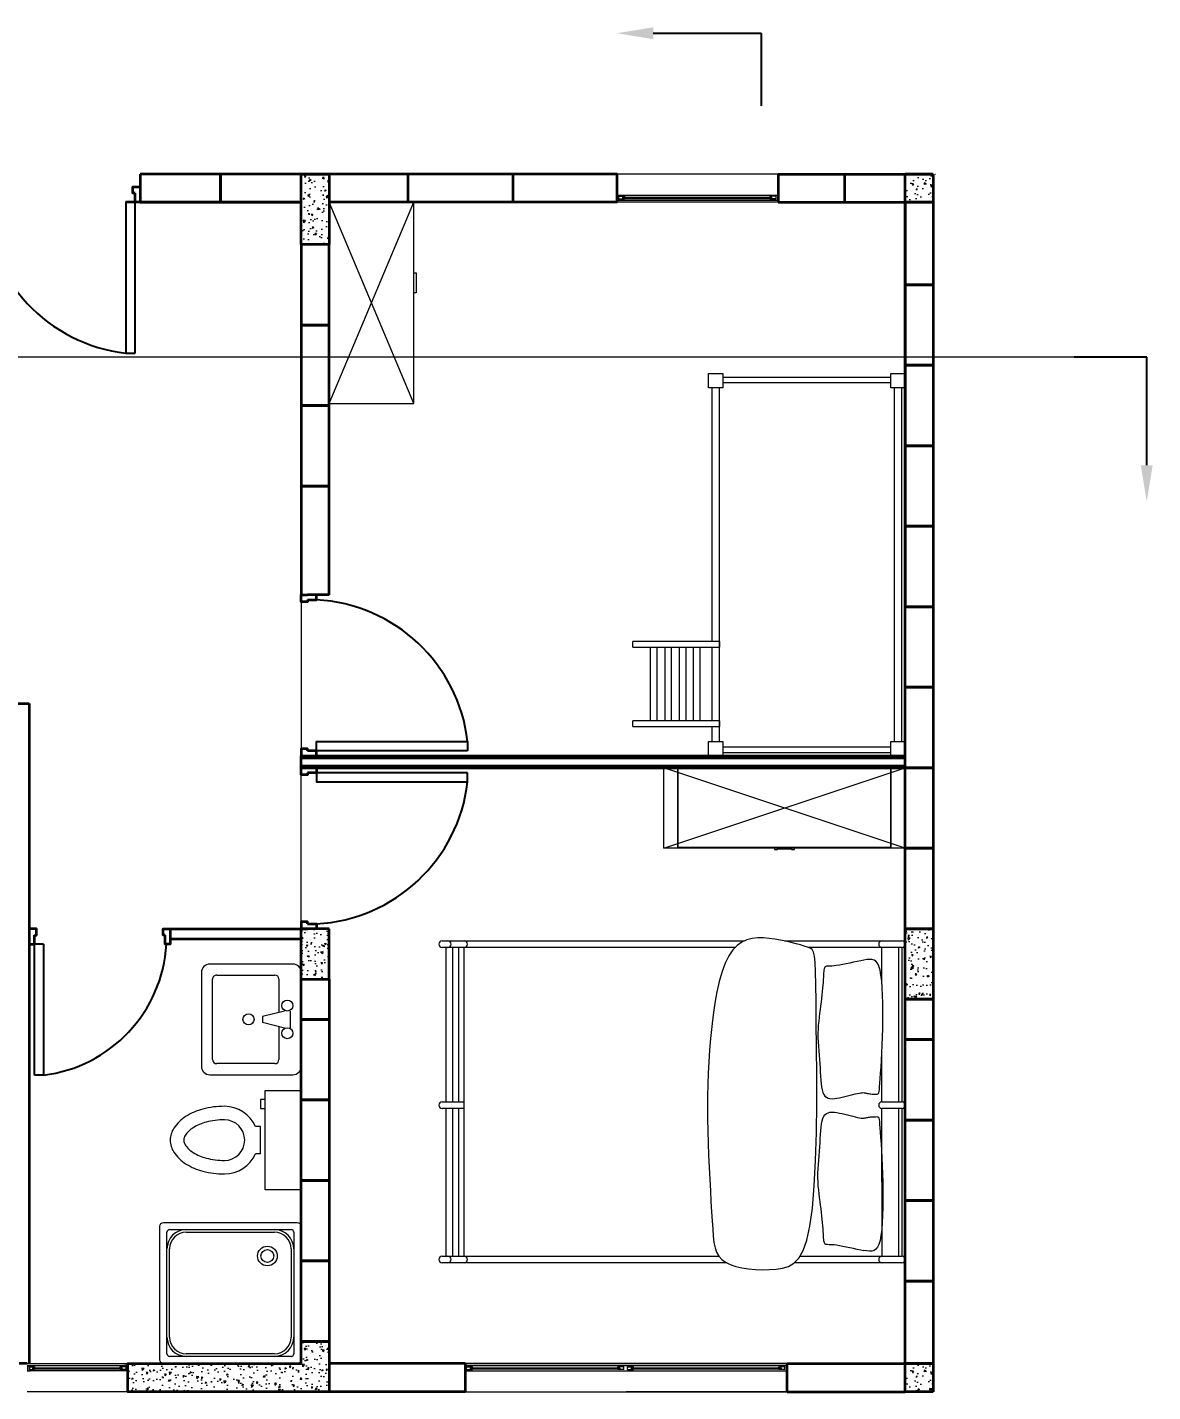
# Model space of a CAD drawing. Header units: inches. Extents: x 15 to 6535, y 214 to 4594.
# Drawn here: x 269.24 to 274.83, y 220.35 to 227.13 of the extents above; entities that cross this region are included whole.
import ezdxf
from ezdxf import colors
from ezdxf.entities.mleader import LeaderData, LeaderLine
from ezdxf.math import Vec2, Vec3

# ---------------------------------------------------------------- set-up
doc = ezdxf.new("R2010")
doc.units = ezdxf.units.IN
doc.header["$MEASUREMENT"] = 0
for name, color, linetype, lineweight in [('A-DOOR-FULL', 4, 'Continuous', 25), ('A-FLOR-PATT', 8, 'Continuous', 18), ('A-FURN', 8, 'Continuous', 18), ('A-GLAZ-FULL', 4, 'Continuous', 18), ('A-WALL-FULL', 7, 'Continuous', 35), ('linee di sezione', 3, 'Continuous', 13)]:
    doc.layers.add(name, color=color, linetype=linetype, lineweight=lineweight)
doc.styles.add('ARCH', font='txt')
doc.styles.get("Standard").update_dxf_attribs({"font": 'Arial.ttf'})
pattern_1 = [(230, (249.328964, 139.24836), (-0.091092334, 0.00796954), [0.009525, -0.104775]), (175, (249.32896, 139.24836), (0.01762141, -0.09552832), [0.00762, -0.08382]), (280.451, (249.32137, 139.24903), (-0.07347125, -0.08755834), [0.008095, -0.089045]), (226.1842, (249.32896, 139.22296), (-0.13553952, 0.02102116), [0.0142875, -0.1571625]), (276.6356, (249.31767, 139.22471), (-0.11870212, -0.12371278), [0.0121425, -0.1335675]), (171.184, (249.32896, 139.22296), (-0.1187023, -0.12371256), [0.01143, -0.12573]), (201, (249.316264, 139.22931), (-0.07580744, 0.05113276), [0.009525, -0.104775]), (146, (249.31626, 139.22931), (-0.03090101, -0.09209398), [0.00762, -0.08382]), (251.4514, (249.30995, 139.23357), (-0.106708245, -0.04096143), [0.008095, -0.089045]), (217.5, (249.328964, 139.248362), (-0.001544302, -0.04227752), [0, -0.082804, 0, -0.08509, 0, -0.0841375]), (187.5, (249.328964, 139.248362), (-0.033409831, -0.050090287), [0, -0.048514, 0, -0.080899, 0, -0.0320675]), (147.5, (249.357285, 139.248362), (-0.067795298, 0.002864372), [0, -0.03175, 0, -0.09906, 0, -0.131445]), (137.5, (249.369985, 139.24836), (-0.07406459, -0.012713246), [0, -0.041275, 0, -0.065786, 0, -0.093345])]

# ---------------------------------------------------------------- blocks, each defined once
blk = doc.blocks.new('15PTOI09')
for p, q in [((0, 11), (8, 11)), ((0, -11), (0, 11)), ((8, 11), (8, -11)), ((9, 3), (10.126136, 3)), ((9, 3), (9, -3)), ((9, -3), (10.126136, -3)), ((9, -7), (8, -7)), ((8, -9), (9, -9)), ((9, -9), (9, -7)), ((8, -11), (0, -11))]:
    blk.add_line(p, q)
for points in [[(17, -7.5, 0.063415), (21.795427, -6.889337, 0.076468), (25.485281, -5.303301, 0.107136), (28.197945, -2.662065, 0.147373), (29, 0, 0.147373), (28.197945, 2.662065, 0.107136), (25.485281, 5.303301, 0.076468), (21.795427, 6.889337, 0.063415), (17, 7.5, 0.063415)], [(17, -4.5, 0.063415), (21.043563, -3.985082, 0.076468), (23.895285, -2.759306, 0.107136), (25.697274, -1.004766, 0.147373), (26, 0, 0.147373), (25.697274, 1.004766, 0.107136), (23.895285, 2.759306, 0.076468), (21.043563, 3.985082, 0.063415), (17, 4.5, 0.063415)]]:
    blk.add_lwpolyline(points, format="xyb")
for radius, start, end in [(7.5, 90, 156.421822), (4.5, 90, 270), (7.5, 203.578178, 270)]:
    blk.add_arc((17, 0), radius, start, end)
at = {"style": 'ARCH'}
for tag, p, flags in [('ITEM', (0, -21), 3), ('ROOM_NUMBER', (0, -30), 1)]:
    blk.add_attdef(tag, p, '', height=6, dxfattribs=dict(at, flags=flags))
blk = doc.blocks.new('15PLAV06')
for p, q in [((16.5, 10), (1.5, 10)), ((0, 8.5), (0, -8.5)), ((4.75, 8), (15.25, 8)), ((18, -8.5), (18, 8.5)), ((4, 1.25), (4, 7.25)), ((16, 7.25), (16, -7.25)), ((2, -1.5), (2, 1.5)), ((7, 0.5), (3, 1.5)), ((7, -0.5), (7, 0.5)), ((3, -1.5), (7, -0.5)), ((4, -7.25), (4, -1.25)), ((15.25, -8), (4.75, -8)), ((1.5, -10), (16.5, -10))]:
    blk.add_line(p, q)
for centre in [(2.5, 2.5), (9.5, 0), (2.5, -2.5)]:
    blk.add_circle(centre, 1)
for centre, radius, start, end in [((1.5, 8.5), 1.5, 90, 180), ((16.5, 8.5), 1.5, 0, 90), ((4.75, 7.25), 0.75, 90, 180), ((15.25, 7.25), 0.75, 0, 90), ((4.75, -7.25), 0.75, 180, 270), ((15.25, -7.25), 0.75, 270, 0), ((1.5, -8.5), 1.5, 180, 270), ((16.5, -8.5), 1.5, 270, 0)]:
    blk.add_arc(centre, radius, start, end)
at = {"style": 'ARCH'}
for tag, p, flags in [('ITEM', (0, -20), 3), ('ROOM_NUMBER', (0, -29), 1)]:
    blk.add_attdef(tag, p, '', height=6, dxfattribs=dict(at, flags=flags))
blk = doc.blocks.new('A$C5FE72602')
for p, q in [((-114.15, 193.57), (-37.47, 193.57)), ((-114.15, 191.88), (-37.47, 191.88)), ((-34.15, 193.57), (39.21, 193.57)), ((-34.15, 191.88), (39.21, 191.88)), ((-96.94, 183.64), (-114.15, 183.62)), ((-37.46, 183.69), (-61.61, 183.67)), ((39.21, 183.76), (-34.15, 183.69)), ((-114.15, 106.34), (-114.15, -23.86)), ((39.21, -23.86), (-114.15, -23.86)), ((-114.15, -26.61), (-37.47, -26.61)), ((-34.15, -26.61), (39.21, -26.61)), ((-114.15, -29.58), (-37.59, -29.58)), ((-114.15, -32.97), (-37.47, -32.97)), ((-34.27, -29.58), (39.09, -29.58)), ((-34.15, -32.97), (39.21, -32.97))]:
    blk.add_line(p, q)
for points in [[(-117.47, 135.27), (-117.47, 193.57)], [(-114.15, 193.57), (-114.15, 147.22)], [(-37.47, 183.76), (-37.47, 193.57)], [(-34.15, 193.57), (-34.15, 183.76)], [(39.21, 142.92), (39.21, 193.57)], [(42.53, 193.57), (42.53, 140.1)], [(-82.44, 184.21), (-86.56, 184.16), (-90.51, 184.05), (-94.2, 183.86), (-97.57, 183.59), (-100.52, 183.22), (-102.99, 182.76), (-104.92, 182.2), (-106.35, 181.52), (-107.33, 180.73), (-107.95, 179.81), (-108.25, 178.76), (-108.3, 177.58), (-108.17, 176.25), (-107.91, 174.77)], [(-107.91, 174.77), (-107.59, 173.15), (-107.23, 171.41), (-106.84, 169.61), (-106.45, 167.78), (-106.08, 165.99), (-105.73, 164.26), (-105.44, 162.65), (-105.21, 161.2), (-105.06, 159.95), (-104.98, 158.89), (-104.94, 158.01), (-104.92, 157.27), (-104.89, 156.68), (-104.84, 156.2), (-104.75, 155.82), (-104.59, 155.52), (-104.35, 155.29), (-104, 155.12), (-103.56, 154.99), (-103, 154.89), (-102.33, 154.82), (-101.53, 154.76), (-100.6, 154.71), (-99.53, 154.65), (-98.32, 154.57), (-96.98, 154.48), (-95.52, 154.36), (-93.97, 154.23), (-92.33, 154.08), (-90.62, 153.9), (-88.86, 153.71), (-87.06, 153.49), (-85.23, 153.24), (-83.38, 152.99), (-81.5, 152.74), (-79.58, 152.5), (-77.63, 152.28), (-75.64, 152.11), (-73.61, 151.98), (-71.54, 151.92), (-69.42, 151.93), (-67.26, 152), (-65.08, 152.13), (-62.89, 152.28), (-60.7, 152.46), (-58.52, 152.64), (-56.36, 152.82), (-54.25, 152.97), (-52.18, 153.1), (-50.19, 153.21), (-48.29, 153.33), (-46.52, 153.47), (-44.89, 153.67), (-43.44, 153.94), (-42.18, 154.3), (-41.14, 154.77), (-40.33, 155.37), (-39.74, 156.09), (-39.35, 156.94), (-39.13, 157.88), (-39.06, 158.93), (-39.11, 160.06), (-39.26, 161.27), (-39.49, 162.55), (-39.77, 163.89), (-40.09, 165.26), (-40.43, 166.64), (-40.77, 167.98), (-41.1, 169.27), (-41.4, 170.48), (-41.66, 171.56), (-41.86, 172.51), (-41.99, 173.29), (-42.05, 173.93), (-42.06, 174.45), (-42.02, 174.9), (-41.95, 175.3), (-41.87, 175.69), (-41.77, 176.08), (-41.67, 176.53), (-41.58, 177.04), (-41.5, 177.61), (-41.44, 178.22), (-41.39, 178.84), (-41.35, 179.45), (-41.32, 180.03), (-41.3, 180.57), (-41.29, 181.03), (-41.31, 181.4), (-41.4, 181.7), (-41.62, 181.93), (-42.03, 182.12), (-42.69, 182.27), (-43.66, 182.41), (-45, 182.55), (-46.78, 182.7), (-49.03, 182.88), (-51.71, 183.07), (-54.78, 183.28), (-58.18, 183.48), (-61.85, 183.68), (-65.74, 183.86), (-69.81, 184.01), (-73.99, 184.13), (-82.44, 184.21)], [(36.48, 174.77), (36.16, 173.15), (35.8, 171.41), (35.41, 169.61), (35.02, 167.78), (34.65, 165.99), (34.3, 164.26), (34.01, 162.65), (33.78, 161.2), (33.63, 159.95), (33.55, 158.89), (33.51, 158.01), (33.48, 157.27), (33.46, 156.68), (33.41, 156.2), (33.32, 155.82), (33.16, 155.52), (32.91, 155.29), (32.57, 155.12), (32.12, 154.99), (31.57, 154.89), (30.89, 154.82), (30.09, 154.76), (29.16, 154.71), (28.1, 154.65), (26.89, 154.57), (25.54, 154.48), (24.09, 154.36), (22.53, 154.23), (20.89, 154.08), (19.19, 153.9), (17.42, 153.71), (15.62, 153.49), (13.8, 153.24), (11.95, 152.99), (10.06, 152.74), (8.15, 152.5), (6.2, 152.28), (4.21, 152.11), (2.18, 151.98), (0.11, 151.92), (-2.01, 151.93), (-4.17, 152), (-6.35, 152.13), (-8.54, 152.28), (-10.74, 152.46), (-12.92, 152.64), (-15.07, 152.82), (-17.19, 152.97), (-19.25, 153.1), (-21.25, 153.21), (-23.14, 153.33), (-24.91, 153.47), (-26.54, 153.67), (-27.99, 153.94), (-29.25, 154.3), (-30.3, 154.77), (-31.1, 155.37), (-31.69, 156.09), (-32.08, 156.94), (-32.3, 157.88), (-32.38, 158.93), (-32.32, 160.06), (-32.17, 161.27), (-31.94, 162.55), (-31.66, 163.89), (-31.34, 165.26), (-31.01, 166.64), (-30.66, 167.98), (-30.33, 169.27), (-30.03, 170.48), (-29.77, 171.56), (-29.57, 172.51), (-29.44, 173.29), (-29.38, 173.93), (-29.37, 174.45), (-29.41, 174.9), (-29.48, 175.3), (-29.57, 175.69), (-29.67, 176.08), (-29.76, 176.53), (-29.85, 177.04), (-29.93, 177.61), (-29.99, 178.22), (-30.05, 178.84), (-30.09, 179.45), (-30.12, 180.03), (-30.13, 180.57), (-30.14, 181.03), (-30.12, 181.4), (-30.04, 181.7), (-29.82, 181.93), (-29.41, 182.12), (-28.75, 182.27), (-27.77, 182.41), (-26.43, 182.55), (-24.65, 182.7), (-22.41, 182.88), (-19.72, 183.07), (-16.65, 183.28), (-13.26, 183.48), (-9.58, 183.68), (-5.69, 183.86), (-1.62, 184.01), (2.55, 184.13), (11, 184.21)], [(10.82, 184.21), (14.95, 184.16), (18.89, 184.05), (22.59, 183.86), (25.95, 183.59), (28.91, 183.22), (31.38, 182.76), (33.31, 182.2), (34.73, 181.52), (35.72, 180.73), (36.33, 179.81), (36.64, 178.76), (36.69, 177.58), (36.56, 176.25), (36.3, 174.77)], [(-117.47, -34.66), (-117.47, 115.5)], [(-114.15, 110.72), (-114.15, -34.66)], [(39.21, -34.66), (39.21, 102.7)], [(42.53, 106.69), (42.53, -34.66)], [(-37.47, -34.66), (-37.47, -23.86)], [(-34.15, -23.86), (-34.15, -34.66)]]:
    blk.add_lwpolyline(points)
blk.add_lwpolyline([(-118.72, 127.66), (-118.94, 124.83), (-118.94, 122.04), (-118.65, 119.31), (-117.98, 116.67), (-116.87, 114.16), (-115.24, 111.79), (-113, 109.59), (-110.09, 107.6), (-106.46, 105.84), (-102.18, 104.29), (-97.36, 102.94), (-92.11, 101.77), (-86.54, 100.77), (-80.76, 99.92), (-74.87, 99.2), (-68.98, 98.61), (-63.17, 98.12), (-57.44, 97.72), (-51.76, 97.43), (-46.1, 97.22), (-40.42, 97.1), (-34.7, 97.06), (-28.91, 97.09), (-23.02, 97.2), (-17.01, 97.37), (-10.95, 97.6), (-4.93, 97.87), (0.96, 98.17), (6.66, 98.48), (12.06, 98.8), (17.09, 99.1), (21.66, 99.38), (25.7, 99.63), (29.24, 99.91), (32.32, 100.29), (34.98, 100.83), (37.25, 101.6), (39.18, 102.67), (40.81, 104.11), (42.18, 105.97), (43.32, 108.31), (44.25, 111.06), (44.97, 114.13), (45.49, 117.43), (45.81, 120.88), (45.93, 124.39), (45.87, 127.86), (45.63, 131.21), (45.16, 134.36), (44.27, 137.28), (42.68, 139.97), (40.14, 142.39), (36.39, 144.55), (31.17, 146.41), (24.23, 147.97), (15.3, 149.21), (4.27, 150.12), (-8.42, 150.74), (-22.21, 151.12), (-36.51, 151.29), (-50.75, 151.32), (-64.36, 151.25), (-76.76, 151.11), (-87.38, 150.96), (-95.78, 150.83), (-102.13, 150.69), (-106.74, 150.48), (-109.9, 150.16), (-111.94, 149.68), (-113.15, 148.98), (-113.84, 148.02), (-114.32, 146.76), (-114.85, 145.14), (-115.44, 143.22), (-116.06, 141.03), (-116.7, 138.61), (-117.31, 136.02), (-117.87, 133.3), (-118.35, 130.5)], close=True)
for centre, start, end in [((-115.81, 193.57), 0, 180), ((-35.81, 193.57), 0, 180), ((40.87, 193.57), 0, 180), ((-115.81, 183.76), 180, 0), ((-35.81, 183.76), 180, 0), ((40.87, 183.76), 180, 0), ((-115.81, -23.86), 0, 180), ((40.87, -23.86), 0, 180), ((-115.81, -31.94), 0, 180), ((40.87, -31.94), 0, 180), ((-115.81, -34.66), 180, 0), ((-35.81, -34.66), 180, 0), ((40.87, -34.66), 180, 0)]:
    blk.add_arc(centre, 1.66, start, end)

msp = doc.modelspace()

# ---------------------------------------------------------------- hatches: boundary and pattern name
at = {"layer": 'A-FLOR-PATT'}
h = msp.add_hatch(dxfattribs=at)
h.set_pattern_fill('AR-CONC', color=256, scale=0.0005, angle=180, style=0)
h.set_pattern_definition(pattern_1)
h.paths.add_polyline_path([(270.6035, 226.0493), (270.7435, 226.0493), (270.7435, 226.3993), (270.6035, 226.3993)])
h = msp.add_hatch(dxfattribs=at)
h.set_pattern_fill('AR-CONC', color=256, scale=0.0005, angle=180, style=0)
h.set_pattern_definition([(230, (241.138964, 139.24836), (-0.091092334, 0.00796954), [0.009525, -0.104775]), (175, (241.13896, 139.24836), (0.01762141, -0.09552832), [0.00762, -0.08382]), (280.451, (241.13137, 139.24903), (-0.07347125, -0.08755834), [0.008095, -0.089045]), (226.1842, (241.13896, 139.22296), (-0.13553952, 0.02102116), [0.0142875, -0.1571625]), (276.6356, (241.12767, 139.22471), (-0.11870212, -0.12371278), [0.0121425, -0.1335675]), (171.184, (241.13896, 139.22296), (-0.1187023, -0.12371256), [0.01143, -0.12573]), (201, (241.126264, 139.22931), (-0.07580744, 0.05113276), [0.009525, -0.104775]), (146, (241.12626, 139.22931), (-0.03090101, -0.09209398), [0.00762, -0.08382]), (251.4514, (241.11995, 139.23357), (-0.106708245, -0.04096143), [0.008095, -0.089045]), (217.5, (241.138964, 139.248362), (-0.001544302, -0.04227752), [0, -0.082804, 0, -0.08509, 0, -0.0841375]), (187.5, (241.138964, 139.248362), (-0.033409831, -0.050090287), [0, -0.048514, 0, -0.080899, 0, -0.0320675]), (147.5, (241.167285, 139.248362), (-0.067795298, 0.002864372), [0, -0.03175, 0, -0.09906, 0, -0.131445]), (137.5, (241.179985, 139.24836), (-0.07406459, -0.012713246), [0, -0.041275, 0, -0.065786, 0, -0.093345])])
h.paths.add_polyline_path([(273.7435, 226.2593), (273.7435, 226.3993), (273.6035, 226.3993), (273.6035, 226.2593)])
for points in [[(272.1902, 226.2955), (272.1902, 226.293), (272.176, 226.293), (272.176, 226.2718), (272.1902, 226.2718), (272.1902, 226.2693), (272.1735, 226.2693), (272.1735, 226.2955)], [(272.9569, 226.2955), (272.9569, 226.293), (272.971, 226.293), (272.971, 226.2718), (272.9569, 226.2718), (272.9569, 226.2693), (272.9735, 226.2693), (272.9735, 226.2955)], [(269.246, 220.4768), (269.2602, 220.4768), (269.2602, 220.4793), (269.2435, 220.4793), (269.2435, 220.453), (269.246, 220.453)], [(269.741, 220.4768), (269.7269, 220.4768), (269.7269, 220.4793), (269.7435, 220.4793), (269.7435, 220.453), (269.741, 220.453)], [(271.4351, 220.453), (271.4351, 220.4555), (271.4209, 220.4555), (271.4209, 220.4768), (271.4351, 220.4768), (271.4351, 220.4793), (271.4184, 220.4793), (271.4184, 220.453)], [(273.0017, 220.453), (273.0017, 220.4555), (273.0159, 220.4555), (273.0159, 220.4768), (273.0017, 220.4768), (273.0017, 220.4793), (273.0184, 220.4793), (273.0184, 220.453)]]:
    msp.add_hatch(color=256, dxfattribs=at).paths.add_polyline_path(points)
h = msp.add_hatch(dxfattribs=at)
h.set_pattern_fill('AR-CONC', color=256, scale=0.0005, angle=180, style=0)
h.set_pattern_definition([(310, (298.008124, 139.24836), (0.091092334, 0.00796954), [0.009525, -0.104775]), (5, (298.00812, 139.24836), (-0.01762141, -0.09552832), [0.00762, -0.08382]), (259.549, (298.015715, 139.24903), (0.07347125, -0.08755834), [0.008095, -0.089045]), (313.8158, (298.00812, 139.22296), (0.13553952, 0.02102116), [0.0142875, -0.1571625]), (263.3644, (298.01942, 139.22471), (0.11870212, -0.12371278), [0.0121425, -0.1335675]), (8.816, (298.00812, 139.22296), (0.1187023, -0.12371256), [0.01143, -0.12573]), (339, (298.020824, 139.22931), (0.07580744, 0.05113276), [0.009525, -0.104775]), (34, (298.02082, 139.22931), (0.03090101, -0.09209398), [0.00762, -0.08382]), (288.5486, (298.02714, 139.23357), (0.106708245, -0.04096143), [0.008095, -0.089045]), (322.5, (298.008124, 139.248362), (0.001544302, -0.04227752), [0, -0.082804, 0, -0.08509, 0, -0.0841375]), (352.5, (298.008124, 139.248362), (0.033409831, -0.050090287), [0, -0.048514, 0, -0.080899, 0, -0.0320675]), (32.5, (297.979803, 139.248362), (0.067795298, 0.002864372), [0, -0.03175, 0, -0.09906, 0, -0.131445]), (42.5, (297.9671, 139.24836), (0.07406459, -0.012713246), [0, -0.041275, 0, -0.065786, 0, -0.093345])])
h.paths.add_polyline_path([(270.6035, 222.6493), (270.7435, 222.6493), (270.7435, 222.3993), (270.6035, 222.3993)])
h = msp.add_hatch(dxfattribs=at)
h.set_pattern_fill('AR-CONC', color=256, scale=0.0005, angle=180, style=0)
h.set_pattern_definition([(230, (240.338964, 139.24836), (-0.091092334, 0.00796954), [0.009525, -0.104775]), (175, (240.33896, 139.24836), (0.01762141, -0.09552832), [0.00762, -0.08382]), (280.451, (240.33137, 139.24903), (-0.07347125, -0.08755834), [0.008095, -0.089045]), (226.1842, (240.33896, 139.22296), (-0.13553952, 0.02102116), [0.0142875, -0.1571625]), (276.6356, (240.32767, 139.22471), (-0.11870212, -0.12371278), [0.0121425, -0.1335675]), (171.184, (240.33896, 139.22296), (-0.1187023, -0.12371256), [0.01143, -0.12573]), (201, (240.326264, 139.22931), (-0.07580744, 0.05113276), [0.009525, -0.104775]), (146, (240.32626, 139.22931), (-0.03090101, -0.09209398), [0.00762, -0.08382]), (251.4514, (240.31995, 139.23357), (-0.106708245, -0.04096143), [0.008095, -0.089045]), (217.5, (240.338964, 139.248362), (-0.001544302, -0.04227752), [0, -0.082804, 0, -0.08509, 0, -0.0841375]), (187.5, (240.338964, 139.248362), (-0.033409831, -0.050090287), [0, -0.048514, 0, -0.080899, 0, -0.0320675]), (147.5, (240.367285, 139.248362), (-0.067795298, 0.002864372), [0, -0.03175, 0, -0.09906, 0, -0.131445]), (137.5, (240.379985, 139.24836), (-0.07406459, -0.012713246), [0, -0.041275, 0, -0.065786, 0, -0.093345])])
h.paths.add_polyline_path([(273.6035, 222.2993), (273.7435, 222.2993), (273.7435, 222.6493), (273.6035, 222.6493)])
h = msp.add_hatch(dxfattribs=at)
h.set_pattern_fill('AR-CONC', color=256, scale=0.0005, angle=180, style=0)
h.set_pattern_definition(pattern_1)
h.paths.add_polyline_path([(269.7435, 220.4893), (269.7435, 220.3493), (270.7435, 220.3493), (270.7435, 220.4893), (270.7435, 220.5993), (270.6035, 220.5993), (270.6035, 220.4893)])
h = msp.add_hatch(dxfattribs=at)
h.set_pattern_fill('AR-CONC', color=256, scale=0.0005, angle=180, style=0)
h.set_pattern_definition([(230, (241.138964, 133.34836), (-0.091092334, 0.00796954), [0.009525, -0.104775]), (175, (241.13896, 133.34836), (0.01762141, -0.09552832), [0.00762, -0.08382]), (280.451, (241.13137, 133.34903), (-0.07347125, -0.08755834), [0.008095, -0.089045]), (226.1842, (241.13896, 133.32296), (-0.13553952, 0.02102116), [0.0142875, -0.1571625]), (276.6356, (241.12767, 133.32471), (-0.11870212, -0.12371278), [0.0121425, -0.1335675]), (171.184, (241.13896, 133.32296), (-0.1187023, -0.12371256), [0.01143, -0.12573]), (201, (241.126264, 133.32931), (-0.07580744, 0.05113276), [0.009525, -0.104775]), (146, (241.12626, 133.32931), (-0.03090101, -0.09209398), [0.00762, -0.08382]), (251.4514, (241.11995, 133.33357), (-0.106708245, -0.04096143), [0.008095, -0.089045]), (217.5, (241.138964, 133.348362), (-0.001544302, -0.04227752), [0, -0.082804, 0, -0.08509, 0, -0.0841375]), (187.5, (241.138964, 133.348362), (-0.033409831, -0.050090287), [0, -0.048514, 0, -0.080899, 0, -0.0320675]), (147.5, (241.167285, 133.348362), (-0.067795298, 0.002864372), [0, -0.03175, 0, -0.09906, 0, -0.131445]), (137.5, (241.179985, 133.34836), (-0.07406459, -0.012713246), [0, -0.041275, 0, -0.065786, 0, -0.093345])])
h.paths.add_polyline_path([(273.7435, 220.3493), (273.7435, 220.4893), (273.6035, 220.4893), (273.6035, 220.3493)])

# ---------------------------------------------------------------- linework, layer by layer
at = {"layer": 'A-DOOR-FULL'}
for p, q in [((269.3235, 222.5723), (269.2785, 222.5723)), ((269.2785, 221.9223), (269.2785, 222.5723)), ((269.3235, 222.5723), (269.3235, 221.9223)), ((269.3235, 221.9223), (269.2785, 221.9223))]:
    msp.add_line(p, q, dxfattribs=at)
for points in [[(269.7785, 225.5093), (269.7785, 226.2593), (269.7335, 226.2593), (269.7335, 225.5093)], [(271.4306, 223.5343), (270.6806, 223.5343), (270.6806, 223.5793), (271.4306, 223.5793)], [(271.4306, 223.4243), (270.6806, 223.4243), (270.6806, 223.3793), (271.4306, 223.3793)]]:
    msp.add_lwpolyline(points, close=True, dxfattribs=at)
for centre, radius, start, end in [((269.8258, 226.3024), 0.7984, 183.09333, 263.36373), ((270.6375, 223.487), 0.7984, 6.63627, 86.90667), ((270.6375, 223.4715), 0.7984, 273.09333, 353.36373), ((269.2395, 222.6134), 0.6963, 276.93278, 356.61016)]:
    msp.add_arc(centre, radius, start, end, dxfattribs=at)
at = {"layer": 'A-FURN', "ltscale": 0.8}
for p, q in [((272.9735, 226.3993), (272.1735, 226.3993)), ((273.7535, 226.3993), (273.7536, 226.3993)), ((273.0184, 220.4893), (271.4184, 220.4893))]:
    msp.add_line(p, q, dxfattribs=at)
at = {"layer": 'A-FURN'}
for p, q in [((272.9735, 226.3993), (272.1735, 226.3993)), ((272.9735, 226.2593), (272.1735, 226.2593)), ((272.6988, 225.3898), (273.532, 225.3898)), ((272.6988, 225.3632), (273.532, 225.3632)), ((272.6459, 224.0763), (272.6459, 225.3377)), ((272.6822, 223.5808), (272.6822, 225.3377)), ((273.5507, 223.5808), (273.5507, 225.3377)), ((273.5869, 223.5808), (273.5869, 225.3377)), ((272.6822, 224.0763), (272.2508, 224.0763)), ((272.2508, 224.0486), (272.2508, 224.0763)), ((272.6822, 224.0763), (272.6822, 224.0486)), ((272.2508, 224.0486), (272.6822, 224.0486)), ((272.339, 223.6831), (272.339, 224.0486)), ((272.3718, 223.6831), (272.3718, 224.0486)), ((272.4109, 223.6831), (272.4109, 224.0486)), ((272.4437, 223.6831), (272.4437, 224.0486)), ((272.4827, 223.6831), (272.4827, 224.0486)), ((272.5155, 223.6831), (272.5155, 224.0486)), ((272.5528, 223.6831), (272.5528, 224.0486)), ((272.5856, 223.6831), (272.5856, 224.0486)), ((272.6459, 223.6831), (272.6459, 224.0486)), ((272.6822, 223.6831), (272.2508, 223.6831)), ((272.2508, 223.6554), (272.2508, 223.6831)), ((272.6822, 223.6831), (272.6822, 223.6554)), ((272.2508, 223.6554), (272.6822, 223.6554)), ((272.6459, 223.5808), (272.6459, 223.6554)), ((272.6988, 223.5528), (273.532, 223.5528)), ((272.6988, 223.5261), (273.532, 223.5261)), ((272.9748, 223.0454), (272.9692, 223.0454)), ((273.0389, 223.0454), (273.0296, 223.0454)), ((269.2785, 222.5723), (269.3235, 222.5723)), ((269.9502, 221.1549), (270.554, 221.1549)), ((269.9371, 220.538), (269.9371, 221.1418)), ((270.0334, 221.1418), (270.4709, 221.1418)), ((270.5671, 221.1418), (270.5671, 220.538)), ((269.9502, 220.6211), (269.9502, 221.0586)), ((270.554, 221.0586), (270.554, 220.6211)), ((269.2435, 220.4893), (269.7435, 220.4893)), ((270.554, 220.5249), (269.9502, 220.5249)), ((270.4709, 220.538), (270.0334, 220.538)), ((272.2184, 220.4893), (271.4184, 220.4893)), ((273.0184, 220.4893), (272.2184, 220.4893)), ((273.0184, 220.3493), (272.2184, 220.3493))]:
    msp.add_line(p, q, dxfattribs=at)
at = {"layer": 'A-FURN', "lineweight": 13}
for p, q in [((271.1633, 225.2593), (270.7435, 226.2593)), ((270.7435, 225.2593), (271.1633, 226.2593)), ((273.6035, 223.0493), (272.4045, 223.4493)), ((272.4045, 223.0493), (273.6035, 223.4493))]:
    msp.add_line(p, q, dxfattribs=at)
at = {"layer": 'A-FURN', "ltscale": 1.5}
for p, q in [((270.6035, 224.3093), (270.6035, 223.5093)), ((270.6035, 222.6493), (270.6035, 223.4493)), ((269.7435, 220.3493), (269.2435, 220.3493))]:
    msp.add_line(p, q, dxfattribs=at)
at = {"layer": 'A-FURN'}
for points in [[(270.7435, 225.4593), (270.7435, 226.2593), (270.7435, 225.2593), (271.1633, 225.2593), (271.1633, 225.4593), (271.1633, 226.2593), (270.7435, 226.2593)], [(272.4754, 223.0493), (272.4754, 223.4493), (272.4754, 223.0543), (273.5326, 223.0543), (273.5326, 223.4493), (273.5326, 223.0493), (272.4754, 223.0493), (272.4045, 223.0493), (272.4045, 223.4493), (273.6035, 223.4493), (273.6035, 223.0493), (273.5326, 223.0493)], [(272.9542, 223.0493), (272.9542, 223.0429), (272.9692, 223.0429), (272.9692, 223.0493)], [(273.0388, 223.0493), (273.0388, 223.0429), (273.0537, 223.0429), (273.0537, 223.0493)], [(272.9692, 223.0479), (272.9748, 223.0479), (273.0011, 223.0479), (273.0296, 223.0479), (273.0389, 223.0479)], [(273.0296, 223.0479), (273.0296, 223.0454), (273.0011, 223.0454), (272.9748, 223.0454), (272.9748, 223.0479)]]:
    msp.add_lwpolyline(points, dxfattribs=at)
for points in [[(271.1633, 225.8093), (271.1633, 225.9093), (271.175, 225.9093), (271.175, 225.8093)], [(272.6273, 225.3377), (272.6273, 225.4093), (272.6988, 225.4093), (272.6988, 225.3377)], [(273.532, 225.3377), (273.532, 225.4093), (273.6035, 225.4093), (273.6035, 225.3377)], [(272.6273, 223.5093), (272.6273, 223.5808), (272.6988, 223.5808), (272.6988, 223.5093)], [(273.532, 223.5093), (273.532, 223.5808), (273.6035, 223.5808), (273.6035, 223.5093)]]:
    msp.add_lwpolyline(points, close=True, dxfattribs=at)
msp.add_lwpolyline([(270.6021, 220.5074, -0.414214), (270.5846, 220.4899), (269.9196, 220.4899, -0.414214), (269.9021, 220.5074), (269.9021, 221.1724, -0.414214), (269.9196, 221.1899), (270.5846, 221.1899, -0.414214), (270.6021, 221.1724)], format="xyb", close=True, dxfattribs=at)
msp.add_lwpolyline([(270.6021, 220.5074, -0.414214), (270.5846, 220.4899), (269.9196, 220.4899, -0.414214), (269.9021, 220.5074), (269.9021, 221.1724, -0.414214), (269.9196, 221.1899), (270.5846, 221.1899, -0.414214), (270.6021, 221.1724)], format="xyb", close=True, dxfattribs=at)
at = {"layer": 'A-FURN', "ltscale": 0.8}
for points in [[(271.4184, 220.3493), (273.0184, 220.3493)], [(273.7435, 220.3493), (273.6735, 220.3493)]]:
    msp.add_lwpolyline(points, dxfattribs=at)
at = {"layer": 'A-FURN'}
for radius in [0.049, 0.032]:
    msp.add_circle((270.4359, 221.0236), radius, dxfattribs=at)
for centre, radius, start, end in [((270.0334, 221.0586), 0.0962, 90, 180), ((269.9502, 221.1418), 0.0131, 90, 180), ((270.4709, 221.0586), 0.0962, 0, 90), ((270.554, 221.1418), 0.0131, 0, 90), ((270.0334, 221.0586), 0.0831, 90, 180), ((270.4709, 221.0586), 0.0831, 0, 90), ((270.0334, 220.6211), 0.0962, 180, 270), ((270.0334, 220.6211), 0.0831, 180, 270), ((270.4709, 220.6211), 0.0962, 270, 0), ((270.4709, 220.6211), 0.0831, 270, 0), ((269.9502, 220.538), 0.0131, 180, 270), ((270.554, 220.538), 0.0131, 270, 0)]:
    msp.add_arc(centre, radius, start, end, dxfattribs=at)
at = {"layer": 'A-GLAZ-FULL'}
for p, q in [((272.1735, 226.2955), (272.9735, 226.2955)), ((272.1735, 226.2693), (272.9735, 226.2693)), ((272.1902, 226.2693), (272.1735, 226.2693)), ((272.176, 226.293), (272.176, 226.2718)), ((272.1902, 226.293), (272.176, 226.293)), ((272.1802, 226.2891), (272.2094, 226.2891)), ((272.1802, 226.2891), (272.1802, 226.2757)), ((272.1802, 226.2757), (272.2094, 226.2757)), ((272.1902, 226.2955), (272.1902, 226.293)), ((272.1902, 226.2718), (272.1902, 226.2693)), ((272.9735, 226.2693), (272.1902, 226.2693)), ((272.1994, 226.2849), (272.9421, 226.2849)), ((272.1994, 226.2849), (272.1994, 226.2799)), ((272.1994, 226.2799), (272.9421, 226.2799)), ((272.2094, 226.2891), (272.2094, 226.2849)), ((272.2094, 226.2799), (272.2094, 226.2757)), ((272.9613, 226.2891), (272.9321, 226.2891)), ((272.9321, 226.2891), (272.9321, 226.2849)), ((272.9321, 226.2799), (272.9321, 226.2757)), ((272.9613, 226.2757), (272.9321, 226.2757)), ((272.9421, 226.2799), (272.9421, 226.2849)), ((272.9613, 226.2891), (272.9613, 226.2757)), ((269.2435, 220.4793), (269.2602, 220.4793)), ((269.2602, 220.4768), (269.246, 220.4768)), ((269.246, 220.453), (269.246, 220.4768)), ((269.246, 220.4768), (269.246, 220.453)), ((269.2602, 220.4768), (269.246, 220.4768)), ((269.254, 220.4728), (269.2794, 220.4728)), ((269.254, 220.4728), (269.254, 220.4595)), ((269.2602, 220.4793), (269.7269, 220.4793)), ((269.2602, 220.4768), (269.2602, 220.4793)), ((269.2602, 220.4793), (269.2602, 220.4768)), ((269.2794, 220.4728), (269.2794, 220.4686)), ((269.7039, 220.4728), (269.7039, 220.4686)), ((269.7331, 220.4728), (269.7039, 220.4728)), ((269.7435, 220.4793), (269.7269, 220.4793)), ((269.7269, 220.4768), (269.7269, 220.4793)), ((269.7269, 220.4768), (269.741, 220.4768)), ((269.7331, 220.4728), (269.7331, 220.4595)), ((269.741, 220.453), (269.741, 220.4768)), ((271.4184, 220.4793), (272.2184, 220.4793)), ((271.4351, 220.4793), (271.4184, 220.4793)), ((271.4209, 220.4555), (271.4209, 220.4768)), ((271.4251, 220.4728), (271.4542, 220.4728)), ((271.4251, 220.4595), (271.4251, 220.4728)), ((272.2184, 220.4793), (271.4351, 220.4793)), ((271.4351, 220.4768), (271.4351, 220.4793)), ((271.4542, 220.4686), (271.4542, 220.4728)), ((272.2062, 220.4728), (272.177, 220.4728)), ((272.177, 220.4686), (272.177, 220.4728)), ((272.2062, 220.4595), (272.2062, 220.4728)), ((272.2184, 220.4793), (273.0184, 220.4793)), ((272.2351, 220.4793), (272.2184, 220.4793)), ((272.2251, 220.4728), (272.2542, 220.4728)), ((272.2251, 220.4595), (272.2251, 220.4728)), ((273.0184, 220.4793), (272.2351, 220.4793)), ((272.2542, 220.4686), (272.2542, 220.4728)), ((273.0062, 220.4728), (272.977, 220.4728)), ((272.977, 220.4686), (272.977, 220.4728)), ((273.0062, 220.4595), (273.0062, 220.4728)), ((269.2435, 220.453), (269.2602, 220.453)), ((269.254, 220.4595), (269.2794, 220.4595)), ((269.7269, 220.453), (269.2602, 220.453)), ((269.2694, 220.4686), (269.7139, 220.4686)), ((269.2694, 220.4686), (269.2694, 220.4636)), ((269.2694, 220.4636), (269.7139, 220.4636)), ((269.2794, 220.4636), (269.2794, 220.4595)), ((269.7039, 220.4636), (269.7039, 220.4595)), ((269.7331, 220.4595), (269.7039, 220.4595)), ((269.7139, 220.4636), (269.7139, 220.4686)), ((269.7435, 220.453), (269.7269, 220.453)), ((271.4184, 220.453), (272.2184, 220.453)), ((271.4351, 220.4555), (271.4209, 220.4555)), ((271.4251, 220.4595), (271.4542, 220.4595)), ((271.4351, 220.453), (271.4351, 220.4555)), ((271.4442, 220.4686), (272.187, 220.4686)), ((271.4442, 220.4636), (271.4442, 220.4686)), ((271.4442, 220.4636), (272.187, 220.4636)), ((271.4542, 220.4595), (271.4542, 220.4636)), ((272.177, 220.4595), (272.177, 220.4636)), ((272.2062, 220.4595), (272.177, 220.4595)), ((272.187, 220.4686), (272.187, 220.4636)), ((272.2184, 220.453), (273.0184, 220.453)), ((272.2251, 220.4595), (272.2542, 220.4595)), ((272.2442, 220.4686), (272.987, 220.4686)), ((272.2442, 220.4636), (272.2442, 220.4686)), ((272.2442, 220.4636), (272.987, 220.4636)), ((272.2542, 220.4595), (272.2542, 220.4636)), ((272.977, 220.4595), (272.977, 220.4636)), ((273.0062, 220.4595), (272.977, 220.4595)), ((272.987, 220.4686), (272.987, 220.4636))]:
    msp.add_line(p, q, dxfattribs=at)
at = {"layer": 'A-WALL-FULL'}
for p, q in [((270.2035, 226.3993), (269.8035, 226.3993)), ((269.8035, 226.3993), (269.8035, 226.2593)), ((270.2035, 226.2593), (270.2035, 226.3993)), ((270.6035, 226.3993), (270.2035, 226.3993)), ((270.2035, 226.3993), (270.2035, 226.2593)), ((270.6035, 226.3993), (270.7435, 226.3993)), ((270.6035, 226.3993), (270.7435, 226.3993)), ((270.7435, 226.3993), (270.6035, 226.3993)), ((270.7435, 226.3993), (270.6035, 226.3993)), ((270.6035, 226.2593), (270.6035, 226.3993)), ((272.1735, 226.3993), (270.7435, 226.3993)), ((271.1337, 226.3993), (271.1337, 226.2593)), ((271.6546, 226.3993), (271.6546, 226.2593)), ((272.1735, 226.2593), (272.1735, 226.3993)), ((272.9735, 226.3993), (272.9735, 226.2593)), ((272.9735, 226.3993), (273.6035, 226.3993)), ((273.3018, 226.3993), (273.3018, 226.2593)), ((273.7435, 226.3993), (273.7435, 225.8493)), ((269.8035, 226.2593), (270.2035, 226.2593)), ((270.2035, 226.2593), (270.6035, 226.2593)), ((272.1735, 226.2593), (270.7435, 226.2593)), ((272.9735, 226.2593), (273.6035, 226.2593)), ((273.6035, 225.8493), (273.6035, 226.2593)), ((273.6035, 226.2593), (273.7435, 226.2593)), ((270.7435, 226.0493), (270.6035, 226.0493)), ((270.6035, 226.0493), (270.6035, 225.6493)), ((270.7435, 225.6493), (270.7435, 226.0493)), ((273.7435, 225.8493), (273.6035, 225.8493)), ((273.6035, 225.4493), (273.6035, 225.8493)), ((273.6035, 225.8493), (273.7435, 225.8493)), ((273.7435, 225.8493), (273.7435, 225.4493)), ((270.6035, 225.6493), (270.7435, 225.6493)), ((270.7435, 225.6493), (270.6035, 225.6493)), ((270.6035, 225.6493), (270.6035, 225.2493)), ((270.7435, 225.2493), (270.7435, 225.6493)), ((273.6035, 225.0493), (273.6035, 225.4493)), ((273.6035, 225.4493), (273.7435, 225.4493)), ((273.7435, 225.4493), (273.6035, 225.4493)), ((273.7435, 225.4493), (273.7435, 225.0493)), ((270.7435, 225.2493), (270.6035, 225.2493)), ((270.6035, 225.2493), (270.6035, 224.8493)), ((270.6035, 225.2493), (270.7435, 225.2493)), ((270.7435, 224.8493), (270.7435, 225.2493)), ((273.7435, 225.0493), (273.6035, 225.0493)), ((273.6035, 224.6493), (273.6035, 225.0493)), ((273.6035, 225.0493), (273.7435, 225.0493)), ((273.7435, 225.0493), (273.7435, 224.6493)), ((270.7435, 224.8493), (270.6035, 224.8493)), ((270.6035, 224.8493), (270.6035, 224.3095)), ((270.6035, 224.8493), (270.7435, 224.8493)), ((270.7435, 224.3093), (270.7435, 224.8493)), ((273.6035, 224.2493), (273.6035, 224.6493)), ((273.6035, 224.6493), (273.7435, 224.6493)), ((273.7435, 224.6493), (273.6035, 224.6493)), ((273.7435, 224.6493), (273.7435, 224.2493)), ((270.7435, 224.3093), (270.6806, 224.3093)), ((273.6035, 223.8493), (273.6035, 224.2493)), ((273.6035, 224.2493), (273.7435, 224.2493)), ((273.7435, 224.2493), (273.6035, 224.2493)), ((273.7435, 224.2493), (273.7435, 223.8493)), ((273.6035, 223.8493), (273.7435, 223.8493)), ((273.7435, 223.8493), (273.6035, 223.8493)), ((273.6035, 223.4493), (273.6035, 223.8493)), ((273.7435, 223.8493), (273.7435, 223.4493)), ((269.1935, 223.7693), (269.2535, 223.7693)), ((269.2535, 223.7693), (269.2535, 220.4893)), ((270.6035, 223.4493), (270.6036, 223.5093)), ((270.6036, 223.5093), (273.6035, 223.5093)), ((270.6036, 223.4993), (273.6036, 223.4993)), ((270.6036, 223.4593), (273.6036, 223.4593)), ((271.4073, 223.5093), (273.5573, 223.5093)), ((270.6036, 223.4493), (273.6035, 223.4493)), ((273.6035, 223.0493), (273.6035, 223.4493)), ((273.6035, 223.4493), (273.7435, 223.4493)), ((273.7435, 223.4493), (273.6035, 223.4493)), ((273.7435, 223.4493), (273.7435, 223.0493)), ((273.6035, 223.2293), (273.6035, 223.2693)), ((273.6035, 222.6493), (273.6035, 223.0493)), ((273.6035, 223.0493), (273.7435, 223.0493)), ((273.7435, 223.0493), (273.6035, 223.0493)), ((273.7435, 223.0493), (273.7435, 222.6493)), ((269.2535, 222.6493), (269.2535, 220.4993)), ((269.9535, 222.6493), (270.6035, 222.6493)), ((270.7435, 222.6493), (270.6035, 222.6493)), ((270.6035, 222.6493), (270.6035, 222.6493)), ((270.6035, 221.7993), (270.6036, 222.6493)), ((270.7435, 222.3993), (270.7435, 222.6493)), ((273.7435, 222.6493), (273.6035, 222.6493)), ((269.9535, 222.5993), (270.6035, 222.5993)), ((270.6035, 222.3993), (270.7435, 222.3993)), ((270.6035, 222.1993), (270.6035, 222.3993)), ((270.6035, 222.3993), (270.7435, 222.3993)), ((270.7435, 222.3993), (270.7435, 222.1993)), ((273.6035, 222.0993), (273.6035, 222.2993)), ((273.6035, 222.2993), (273.7435, 222.2993)), ((273.7435, 222.2993), (273.7435, 222.0993)), ((270.7435, 222.1993), (270.6035, 222.1993)), ((270.6035, 222.1993), (270.7435, 222.1993)), ((270.7435, 222.1993), (270.7435, 221.7993)), ((273.7435, 222.0993), (273.6035, 222.0993)), ((273.6035, 221.6993), (273.6035, 222.0993)), ((273.6035, 222.0993), (273.7435, 222.0993)), ((273.7435, 222.0993), (273.7435, 221.6993)), ((270.7435, 221.7993), (270.6035, 221.7993)), ((270.6035, 221.3993), (270.6035, 221.7993)), ((270.6035, 221.7993), (270.7435, 221.7993)), ((270.7435, 221.7993), (270.7435, 221.3993)), ((273.6035, 221.2993), (273.6035, 221.6993)), ((273.6035, 221.6993), (273.7435, 221.6993)), ((273.7435, 221.6993), (273.6035, 221.6993)), ((273.7435, 221.6993), (273.7435, 221.2993)), ((270.7435, 221.3993), (270.6035, 221.3993)), ((270.6035, 220.9993), (270.6035, 221.3993)), ((270.6035, 221.3993), (270.7435, 221.3993)), ((270.7435, 221.3993), (270.7435, 220.9993)), ((273.7435, 221.2993), (273.6035, 221.2993)), ((273.6035, 220.8993), (273.6035, 221.2993)), ((273.6035, 221.2993), (273.7435, 221.2993)), ((273.7435, 221.2993), (273.7435, 220.8993)), ((270.7435, 220.9993), (270.6035, 220.9993)), ((270.6035, 220.5993), (270.6035, 220.9993)), ((270.6035, 220.9993), (270.7435, 220.9993)), ((270.7435, 220.9993), (270.7435, 220.5993)), ((273.6035, 220.4893), (273.6035, 220.9893)), ((273.7435, 220.8993), (273.6035, 220.8993)), ((273.6035, 220.4893), (273.6035, 220.8993)), ((273.6035, 220.8993), (273.7435, 220.8993)), ((273.7435, 220.8993), (273.7435, 220.3493)), ((270.7435, 220.5993), (270.6035, 220.5993)), ((269.2435, 220.4893), (269.2035, 220.4893)), ((271.4184, 220.4893), (270.7435, 220.4893)), ((271.4184, 220.4893), (271.4184, 220.3493)), ((273.0184, 220.3493), (273.0184, 220.4893)), ((273.0184, 220.4893), (273.6035, 220.4893)), ((273.7435, 220.4893), (273.6035, 220.4893)), ((271.4184, 220.3493), (270.7435, 220.3493)), ((273.0184, 220.3493), (273.6035, 220.3493))]:
    msp.add_line(p, q, dxfattribs=at)
at = {"layer": 'A-WALL-FULL', "ltscale": 0.8}
msp.add_line((270.5935, 226.2593), (269.7335, 226.2593), dxfattribs=at)
at = {"layer": 'A-WALL-FULL', "color": 7, "true_color": 0xffffff}
msp.add_line((273.6035, 226.2593), (273.6035, 224.2593), dxfattribs=at)
at = {"layer": 'A-WALL-FULL'}
for points in [[(270.7435, 226.0493), (270.6035, 226.0493), (270.6035, 226.3993), (270.7435, 226.3993)], [(273.7435, 222.2993), (273.6035, 222.2993), (273.6035, 222.6493), (273.7435, 222.6493)], [(270.7435, 220.4893), (270.7435, 220.3493), (269.7435, 220.3493), (269.7435, 220.4893), (270.6035, 220.4893), (270.6035, 220.5993), (270.7435, 220.5993)]]:
    msp.add_lwpolyline(points, close=True, dxfattribs=at)
for points in [[(273.7435, 226.3993), (273.6035, 226.3993)], [(273.7435, 226.2593), (273.6035, 226.2593), (273.6035, 226.3993), (273.7435, 226.3993)], [(269.7785, 226.3043), (269.7685, 226.3043), (269.7685, 226.3363), (269.8035, 226.3363), (269.8035, 226.3043)], [(269.8035, 226.3043), (269.8035, 226.3043), (269.8035, 226.2593), (269.7785, 226.2593), (269.7785, 226.3043)], [(269.8035, 226.3043), (269.8035, 226.3043), (269.8035, 226.2593), (269.7785, 226.2593), (269.7785, 226.3043)], [(270.6356, 224.2843), (270.6356, 224.2743), (270.6036, 224.2743), (270.6036, 224.3093), (270.6356, 224.3093)], [(270.6356, 224.2843), (270.6806, 224.2843), (270.6806, 224.3093), (270.6356, 224.3093)], [(270.6356, 223.5343), (270.6356, 223.5443), (270.6036, 223.5443), (270.6036, 223.5093), (270.6356, 223.5093)], [(270.6356, 223.5093), (270.6356, 223.5093), (270.6806, 223.5093), (270.6806, 223.5343), (270.6356, 223.5343)], [(270.6356, 223.4243), (270.6356, 223.4143), (270.6036, 223.4143), (270.6036, 223.4493), (270.6356, 223.4493)], [(270.6356, 223.4493), (270.6356, 223.4493), (270.6806, 223.4493), (270.6806, 223.4243), (270.6356, 223.4243)], [(269.2785, 222.6173), (269.2885, 222.6173), (269.2885, 222.6493), (269.2535, 222.6493), (269.2535, 222.6173)], [(269.9285, 222.6173), (269.9185, 222.6173), (269.9185, 222.6493), (269.9535, 222.6493), (269.9535, 222.6173)], [(270.6356, 222.6743), (270.6356, 222.6843), (270.6036, 222.6843), (270.6036, 222.6493), (270.6356, 222.6493)], [(270.6356, 222.6743), (270.6806, 222.6743), (270.6806, 222.6493), (270.6356, 222.6493)], [(269.2535, 222.6173), (269.2535, 222.6173), (269.2535, 222.5723), (269.2785, 222.5723), (269.2785, 222.6173)], [(269.9535, 222.6173), (269.9535, 222.6173), (269.9535, 222.5723), (269.9285, 222.5723), (269.9285, 222.6173)], [(273.7435, 220.3493), (273.6035, 220.3493), (273.6035, 220.4893), (273.7435, 220.4893)]]:
    msp.add_lwpolyline(points, dxfattribs=at)
at = {"layer": 'linee di sezione', "lineweight": 13}
msp.add_line((274.4435, 225.4898), (264.2635, 225.4898), dxfattribs=at)

# ---------------------------------------------------------------- block references
at = {"layer": 'A-FURN'}
for name, p, xscale, yscale, zscale, rotation in [('A$C5FE72602', (271.6513, 221.4146), 0.009999999999986645, 0.009999999999986645, 0.009999999999986645, 270), ('15PLAV06', (270.6035, 222.1993), 0.02749999999996574, 0.02749999999996574, 0.02749999999996574, 180), ('15PTOI09', (270.6035, 221.5993), 0.02241379310341901, 0.02241379310341901, 0.02241379310341901, 180)]:
    msp.add_blockref(name, p, dxfattribs=dict(at, xscale=xscale, yscale=yscale, zscale=zscale, rotation=rotation))

# ---------------------------------------------------------------- leaders
at = {"layer": 'linee di sezione', "lineweight": 13}
ml = msp.add_multileader_mtext('Standard', dxfattribs=at)
ml.set_content('', color=256)
ml.set_leader_properties()
ml.build(insert=Vec2(0, 0))
ml.multileader.update_dxf_attribs({"dogleg_length": 0.36, "arrow_head_size": 0.18})
ctx = ml.context
ctx.base_point, ctx.char_height, ctx.arrow_head_size, ctx.landing_gap_size, ctx.plane_origin, ctx.plane_x_axis, ctx.plane_y_axis = Vec3(272.8893, 226.5593), 0.18, 0.18, 0.09, Vec3(272.1722, 227.0993), Vec3(0, 1), Vec3(-1, 0)
ctx.text_align_type = 2
notes = []
notes.append((ctx, [(0, (1, 1, 0), (272.8893, 227.0993), (0, -1), 0.36, [(0, [(272.1722, 227.0993)], 0, [])])]))
ctx.mtext.insert, ctx.mtext.text_direction, ctx.mtext.rotation, ctx.mtext.alignment, ctx.mtext.flow_direction = Vec3(272.7993, 226.6493), Vec3(0, 1), 1.570796, 3, 5
ml = msp.add_multileader_mtext('Standard', dxfattribs=at)
ml.set_content('', color=256)
ml.set_leader_properties()
ml.build(insert=Vec2(0, 0))
ml.multileader.update_dxf_attribs({"dogleg_length": 0.36, "arrow_head_size": 0.18})
ctx = ml.context
ctx.base_point, ctx.char_height, ctx.arrow_head_size, ctx.landing_gap_size, ctx.plane_origin, ctx.plane_x_axis, ctx.plane_y_axis = Vec3(274.4435, 225.4898), 0.18, 0.18, 0.09, Vec3(274.8035, 224.7727), Vec3(-1, 0), Vec3(0, -1)
notes.append((ctx, [(0, (1, 1, 0), (274.8035, 225.4898), (-1, 0), 0.36, [(0, [(274.8035, 224.7727)], 0, [])])]))
ctx.mtext.insert, ctx.mtext.text_direction, ctx.mtext.rotation, ctx.mtext.flow_direction = Vec3(274.3535, 225.3998), Vec3(-1, 0), 3.141593, 5
for ctx, leaders in notes:
    for number, flags, end, landing, length, lines in leaders:
        leader = LeaderData()
        leader.index, (leader.has_last_leader_line, leader.has_dogleg_vector, leader.attachment_direction) = number, flags
        leader.last_leader_point, leader.dogleg_vector, leader.dogleg_length = Vec3(end), Vec3(landing), length
        for number, points, colour, breaks in lines:
            line = LeaderLine()
            line.index, line.vertices, line.color, line.breaks = number, Vec3.list(points), colors.encode_raw_color(colour), breaks
            leader.lines.append(line)
        ctx.leaders.append(leader)

doc.saveas('drawing.dxf')
